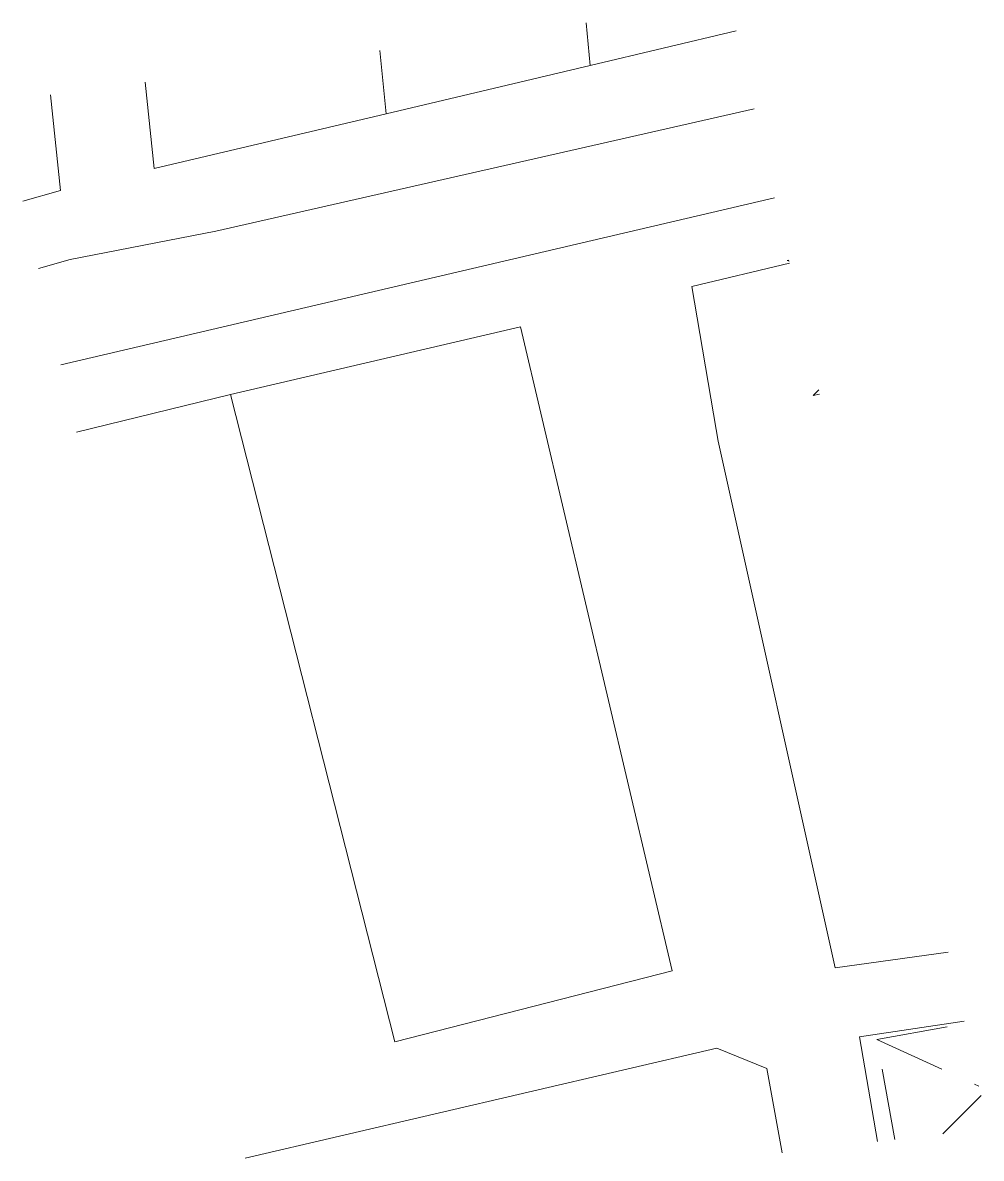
# Model space of a CAD drawing. Header units: metres. Extents: x 549330.4 to 549370.7, y 1838296.3 to 1838343.9.
import ezdxf

# ---------------------------------------------------------------- set-up
doc = ezdxf.new("R2010")
doc.units = ezdxf.units.M
doc.linetypes.add('MEDIUM_DASHED', pattern=[4.5, 3, -1.5])
for name, color, linetype, lineweight in [('15', 7, 'Continuous', 13), ('18', 7, 'Continuous', 13), ('22', 7, 'Continuous', 13), ('23', 7, 'Continuous', 13), ('40', 7, 'MEDIUM_DASHED', 13)]:
    doc.layers.add(name, color=color, linetype=linetype, lineweight=lineweight)

msp = doc.modelspace()

# ---------------------------------------------------------------- linework, layer by layer
at = {"layer": '15'}
msp.add_line((549351.32, 1838331.14), (549357.68, 1838304.13), dxfattribs=at)
at = {"layer": '18'}
for p, q in [((549354.07, 1838343.89), (549354.25, 1838342.1)), ((549345.42, 1838342.72), (549345.69, 1838340.07)), ((549331.61, 1838340.86), (549332.03, 1838336.85)), ((549330.44, 1838336.41), (549332.03, 1838336.85)), ((549358.51, 1838332.83), (549362.61, 1838333.8)), ((549339.15, 1838328.3), (549351.32, 1838331.14)), ((549332.69, 1838326.72), (549339.15, 1838328.3)), ((549339.15, 1838328.3), (549346.05, 1838301.16)), ((549346.05, 1838301.16), (549357.68, 1838304.13))]:
    msp.add_line(p, q, dxfattribs=at)
for points in [[(549335.58, 1838341.39), (549335.96, 1838337.77), (549345.69, 1838340.07), (549354.25, 1838342.1), (549360.37, 1838343.55)], [(549369.93, 1838302.02), (549365.54, 1838301.36), (549366.3, 1838296.98)], [(549362.3, 1838296.5), (549361.65, 1838300.04), (549359.55, 1838300.89), (549339.77, 1838296.27)]]:
    msp.add_lwpolyline(points, dxfattribs=at)
at = {"layer": '22'}
for p, q in [((549361.12, 1838340.28), (549338.54, 1838335.15)), ((549361.12, 1838340.28), (549338.54, 1838335.15)), ((549361.12, 1838340.28), (549338.54, 1838335.15)), ((549361.12, 1838340.28), (549338.54, 1838335.15)), ((549361.98, 1838336.55), (549332.04, 1838329.54)), ((549361.98, 1838336.55), (549332.04, 1838329.54)), ((549361.98, 1838336.55), (549332.04, 1838329.54)), ((549361.98, 1838336.55), (549332.04, 1838329.54)), ((549332.43, 1838333.96), (549338.54, 1838335.15)), ((549332.43, 1838333.96), (549338.54, 1838335.15)), ((549332.43, 1838333.96), (549338.54, 1838335.15)), ((549332.43, 1838333.96), (549338.54, 1838335.15)), ((549331.1, 1838333.58), (549332.43, 1838333.96)), ((549331.1, 1838333.58), (549332.43, 1838333.96)), ((549331.1, 1838333.58), (549332.43, 1838333.96)), ((549331.1, 1838333.58), (549332.43, 1838333.96))]:
    msp.add_line(p, q, dxfattribs=at)
at = {"layer": '23'}
for p, q in [((549358.51, 1838332.83), (549359.53, 1838326.83)), ((549359.53, 1838326.83), (549359.61, 1838326.34))]:
    msp.add_line(p, q, dxfattribs=at)
msp.add_lwpolyline([(549369.26, 1838304.92), (549364.52, 1838304.25), (549359.61, 1838326.34)], dxfattribs=at)
msp.add_lwpolyline([(549369.26, 1838304.92), (549364.52, 1838304.25), (549359.61, 1838326.34)], dxfattribs=at)
msp.add_lwpolyline([(549369.26, 1838304.92), (549364.52, 1838304.25), (549359.61, 1838326.34)], dxfattribs=at)
msp.add_lwpolyline([(549369.26, 1838304.92), (549364.52, 1838304.25), (549359.61, 1838326.34)], dxfattribs=at)
at = {"layer": '40'}
for p, q in [((549362.51, 1838333.92), (549362.58, 1838333.93)), ((549362.51, 1838333.92), (549362.58, 1838333.93)), ((549362.51, 1838333.92), (549362.58, 1838333.93)), ((549362.51, 1838333.92), (549362.58, 1838333.93)), ((549362.51, 1838333.92), (549362.59, 1838333.89)), ((549362.51, 1838333.92), (549362.59, 1838333.89)), ((549362.51, 1838333.92), (549362.59, 1838333.89)), ((549362.51, 1838333.92), (549362.59, 1838333.89)), ((549363.6, 1838328.26), (549363.83, 1838328.5)), ((549363.6, 1838328.26), (549363.83, 1838328.5)), ((549363.87, 1838328.31), (549363.6, 1838328.26)), ((549363.87, 1838328.31), (549363.6, 1838328.26)), ((549363.87, 1838328.31), (549363.6, 1838328.26)), ((549366.27, 1838301.25), (549369.95, 1838301.91)), ((549366.27, 1838301.25), (549369.95, 1838301.91)), ((549366.27, 1838301.25), (549369.95, 1838301.91)), ((549366.27, 1838301.25), (549369.95, 1838301.91)), ((549366.27, 1838301.25), (549370.55, 1838299.3)), ((549367.02, 1838297.06), (549366.27, 1838301.25)), ((549366.27, 1838301.25), (549370.55, 1838299.3)), ((549367.02, 1838297.06), (549366.27, 1838301.25)), ((549366.27, 1838301.25), (549370.55, 1838299.3)), ((549367.02, 1838297.06), (549366.27, 1838301.25)), ((549366.27, 1838301.25), (549370.55, 1838299.3)), ((549367.02, 1838297.06), (549366.27, 1838301.25)), ((549369.03, 1838297.3), (549370.65, 1838298.9)), ((549369.03, 1838297.3), (549370.65, 1838298.9)), ((549369.03, 1838297.3), (549370.65, 1838298.9)), ((549369.03, 1838297.3), (549370.65, 1838298.9))]:
    msp.add_line(p, q, dxfattribs=at)

doc.saveas('drawing.dxf')
